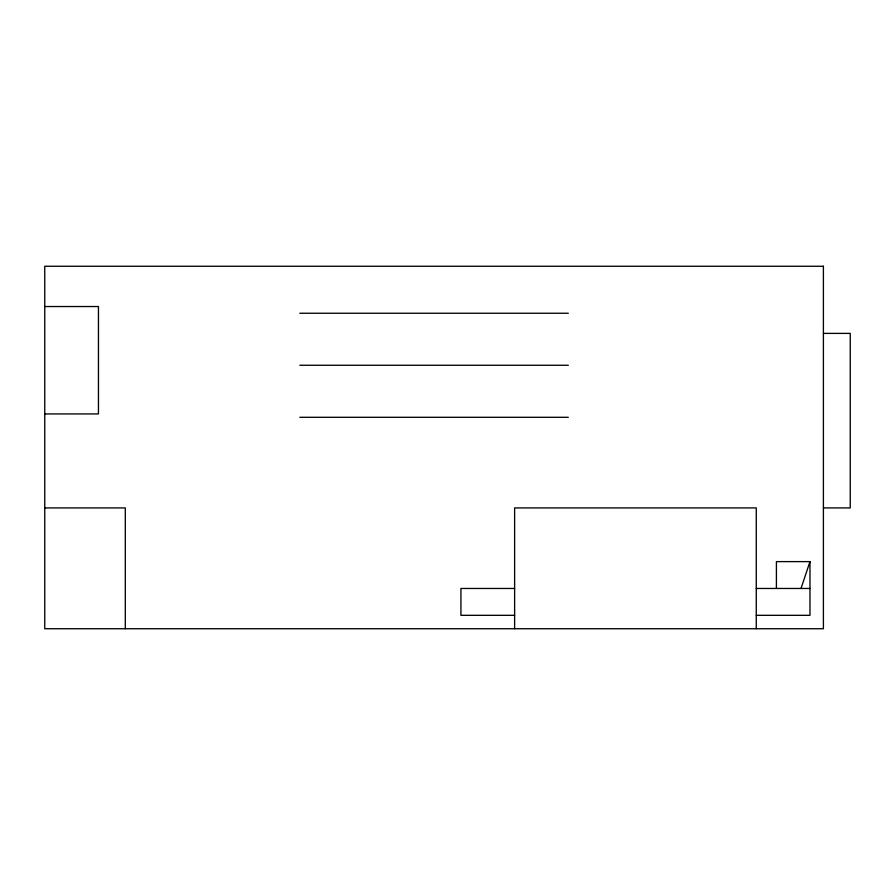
<?xml version="1.0" encoding="UTF-8"?>
<svg xmlns="http://www.w3.org/2000/svg" width="895" height="895" viewBox="0 0 895 895"><rect width="100%" height="100%" fill="white"/><g stroke="black" fill="none" stroke-linecap="round" stroke-linejoin="round"><path stroke-width="1.34" d="M801.025 588.462L809.975 561.612L776.412 561.612L776.412 588.462M44.75 306.537L98.45 306.537L98.45 413.937L44.75 413.937M299.825 313.25L568.325 313.25M823.4 333.387L850.25 333.387L850.25 507.912L823.4 507.912M299.825 365.272L568.325 365.272M299.825 417.294L568.325 417.294M44.75 507.912L125.3 507.912L125.3 628.737M514.625 588.462L460.925 588.462L460.925 615.312L514.625 615.312M756.275 588.462L809.975 588.462M756.275 615.312L809.975 615.312L809.975 561.612M756.275 628.737L756.275 507.912L514.625 507.912L514.625 628.737M823.4 266.262L44.75 266.262L44.75 628.737L823.4 628.737L823.4 266.262"/></g></svg>
